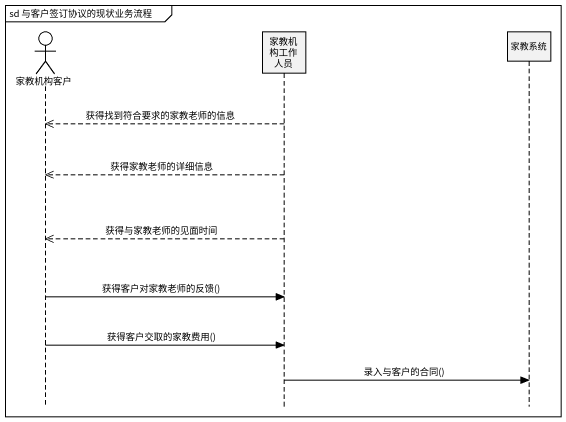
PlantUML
@startuml
mainframe sd 与客户签订协议的现状业务流程
hide footbox
actor 家教机构客户
participant 家教机构工作人员
participant 家教系统

家教机构工作人员 -->> 家教机构客户 : 获得找到符合要求的家教老师的信息
家教机构工作人员 -->> 家教机构客户 : 获得家教老师的详细信息
家教机构工作人员 -->> 家教机构客户 : 获得与家教老师的见面时间
家教机构客户 -> 家教机构工作人员 : 获得客户对家教老师的反馈()
家教机构客户 -> 家教机构工作人员 : 获得客户交取的家教费用()
家教机构工作人员 -> 家教系统 : 录入与客户的合同()
@enduml
